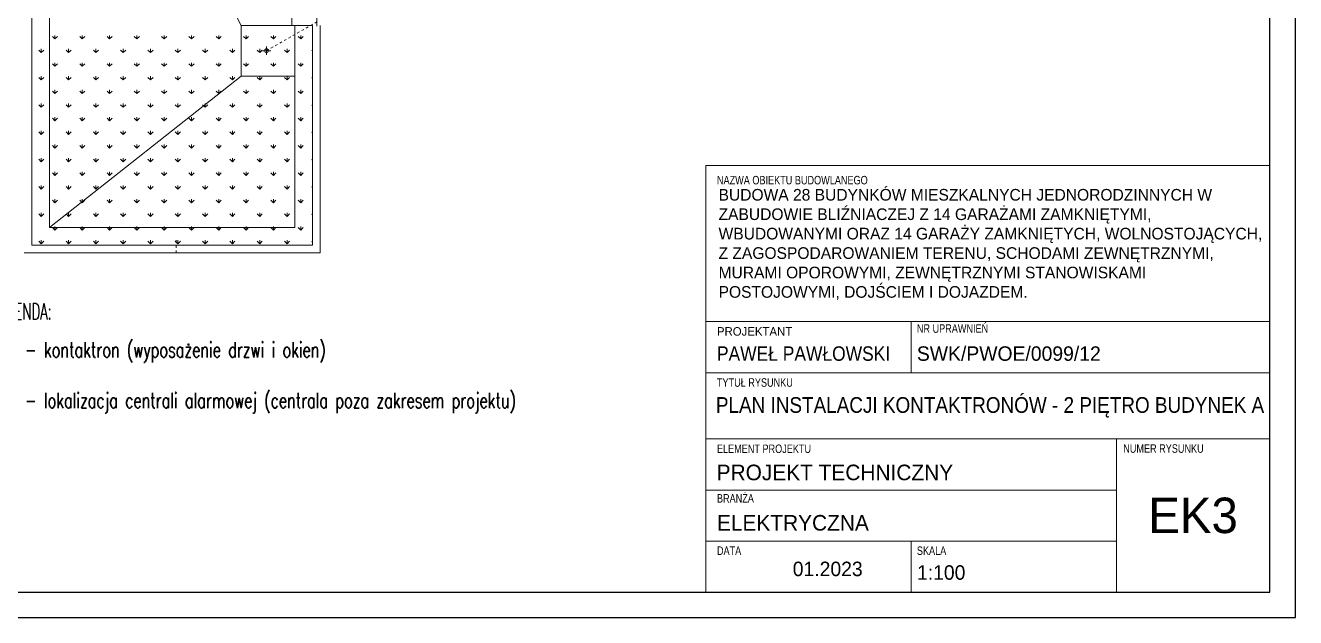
# Model space of a CAD drawing. Header units: millimetres. Extents: x 1780 to 154263, y -7240 to 17216.
# Drawn here: x 103440 to 105947, y 2310 to 3478 of the extents above; entities that cross this region are included whole.
import ezdxf

# ---------------------------------------------------------------- set-up
doc = ezdxf.new("R2010")
doc.units = ezdxf.units.MM
doc.linetypes.add('0.5_0.5', pattern=[1, 0.5, -0.5])
for name, color, linetype, lineweight in [('2d_SX_instalacje - kanalizacja opadowa', 130, 'Continuous', 5), ('2d_SX_szraf', 251, 'Continuous', 0), ('2d_SX_widok', 10, 'Continuous', 9)]:
    doc.layers.add(name, color=color, linetype=linetype, lineweight=lineweight)
doc.layers.add('2d_SX_rewizja 18 września', color=210, linetype='Continuous')
doc.layers.add('60 instalacje elektryka', color=10, linetype='Continuous')
doc.styles.add('OPIS', font='simplex.shx', dxfattribs={"width": 0.7, "height": 4})
doc.styles.add('superhelix', font='bahnschrift.ttf')

# ---------------------------------------------------------------- blocks, each defined once
blk = doc.blocks.new('PDKLD A2')
at = {"layer": '2d_SX_instalacje - kanalizacja opadowa', "color": 8, "linetype": '0.5_0.5', "ltscale": 10}
for p, q in [((82171, -12761.2), (82270.3, -12704.5)), ((81993, -13160.2), (81993, -13132.2))]:
    blk.add_line(p, q, dxfattribs=at)
at = {"layer": '2d_SX_instalacje - kanalizacja opadowa', "color": 8}
for points in [[(82270.3, -12712.7), (82270.3, -12696.3)], [(82171, -12769.4), (82171, -12753.1)], [(82179.2, -12761.2), (82162.8, -12761.2)]]:
    blk.add_lwpolyline(points, dxfattribs=at)
blk.add_circle((82171, -12761.2), 3.75, dxfattribs=at)
at = {"layer": '2d_SX_szraf', "color": 8}
for p, q in [((81707.5, -13145.2), (81707.5, -11935.2)), ((82221, -11935.2), (82221, -12711.2)), ((82121, -12711.2), (81742.5, -11970.2)), ((81742.5, -11970.2), (81742.5, -13110.2)), ((82121, -12811.2), (82121, -12711.2)), ((82121, -12711.2), (82227, -12711.2)), ((82221, -12711.2), (82262, -12711.2)), ((82227, -12711.2), (82227, -12811.2)), ((82227, -12711.2), (82227, -13110.2)), ((82262, -12711.2), (82262, -13145.2)), ((82121, -12811.2), (81742.5, -13110.2)), ((82227, -12811.2), (82121, -12811.2)), ((82227, -13110.2), (81742.5, -13110.2)), ((82262, -13145.2), (81707.5, -13145.2)), ((81707.5, -13145.2), (81707.5, -13145.2))]:
    blk.add_line(p, q, dxfattribs=at)
at = {"layer": '2d_SX_szraf', "color": 8, "linetype": 'Continuous'}
for p, q in [((81753.5, -12738), (81748.4, -12733)), ((81753.5, -12738), (81753.5, -12730.9)), ((81753.5, -12738), (81758.5, -12733)), ((81807.3, -12738), (81802.3, -12733)), ((81807.3, -12738), (81807.3, -12730.9)), ((81807.3, -12738), (81812.4, -12733)), ((81861.2, -12738), (81856.2, -12733)), ((81861.2, -12738), (81861.2, -12730.9)), ((81861.2, -12738), (81866.3, -12733)), ((81915.1, -12738), (81910.1, -12733)), ((81915.1, -12738), (81915.1, -12730.9)), ((81915.1, -12738), (81920.2, -12733)), ((81969, -12738), (81963.9, -12733)), ((81969, -12738), (81969, -12730.9)), ((81969, -12738), (81974, -12733)), ((82022.9, -12738), (82017.8, -12733)), ((82022.9, -12738), (82022.9, -12730.9)), ((82022.9, -12738), (82027.9, -12733)), ((82076.8, -12738), (82071.7, -12733)), ((82076.8, -12738), (82076.8, -12730.9)), ((82076.8, -12738), (82081.8, -12733)), ((82130.6, -12738), (82125.6, -12733)), ((82130.6, -12738), (82130.6, -12730.9)), ((82130.6, -12738), (82135.7, -12733)), ((82184.5, -12738), (82179.5, -12733)), ((82184.5, -12738), (82184.5, -12730.9)), ((82184.5, -12738), (82189.6, -12733)), ((82238.4, -12738), (82233.3, -12733)), ((82238.4, -12738), (82238.4, -12730.9)), ((82238.4, -12738), (82243.4, -12733)), ((81726.5, -12765), (81721.5, -12759.9)), ((81726.5, -12765), (81726.5, -12757.8)), ((81726.5, -12765), (81731.6, -12759.9)), ((81780.4, -12765), (81775.4, -12759.9)), ((81780.4, -12765), (81780.4, -12757.8)), ((81780.4, -12765), (81785.5, -12759.9)), ((81834.3, -12765), (81829.2, -12759.9)), ((81834.3, -12765), (81834.3, -12757.8)), ((81834.3, -12765), (81839.3, -12759.9)), ((81888.2, -12765), (81883.1, -12759.9)), ((81888.2, -12765), (81888.2, -12757.8)), ((81888.2, -12765), (81893.2, -12759.9)), ((81942, -12765), (81937, -12759.9)), ((81942, -12765), (81942, -12757.8)), ((81942, -12765), (81947.1, -12759.9)), ((81995.9, -12765), (81990.9, -12759.9)), ((81995.9, -12765), (81995.9, -12757.8)), ((81995.9, -12765), (82001, -12759.9)), ((82049.8, -12765), (82044.8, -12759.9)), ((82049.8, -12765), (82049.8, -12757.8)), ((82049.8, -12765), (82054.9, -12759.9)), ((82103.7, -12765), (82098.6, -12759.9)), ((82103.7, -12765), (82103.7, -12757.8)), ((82103.7, -12765), (82108.7, -12759.9)), ((82157.6, -12765), (82152.5, -12759.9)), ((82157.6, -12765), (82157.6, -12757.8)), ((82157.6, -12765), (82162.6, -12759.9)), ((82211.5, -12765), (82206.4, -12759.9)), ((82211.5, -12765), (82211.5, -12757.8)), ((82211.5, -12765), (82216.5, -12759.9)), ((82262, -12761.6), (82260.3, -12759.9)), ((81753.5, -12791.9), (81753.5, -12784.8)), ((81807.3, -12791.9), (81807.3, -12784.8)), ((81861.2, -12791.9), (81861.2, -12784.8)), ((81915.1, -12791.9), (81915.1, -12784.8)), ((81969, -12791.9), (81969, -12784.8)), ((82022.9, -12791.9), (82022.9, -12784.8)), ((82076.8, -12791.9), (82076.8, -12784.8)), ((82130.6, -12791.9), (82130.6, -12784.8)), ((82184.5, -12791.9), (82184.5, -12784.8)), ((82238.4, -12791.9), (82238.4, -12784.8)), ((81753.5, -12791.9), (81748.4, -12786.9)), ((81753.5, -12791.9), (81758.5, -12786.9)), ((81807.3, -12791.9), (81802.3, -12786.9)), ((81807.3, -12791.9), (81812.4, -12786.9)), ((81861.2, -12791.9), (81856.2, -12786.9)), ((81861.2, -12791.9), (81866.3, -12786.9)), ((81915.1, -12791.9), (81910.1, -12786.9)), ((81915.1, -12791.9), (81920.2, -12786.9)), ((81969, -12791.9), (81963.9, -12786.9)), ((81969, -12791.9), (81974, -12786.9)), ((82022.9, -12791.9), (82017.8, -12786.9)), ((82022.9, -12791.9), (82027.9, -12786.9)), ((82076.8, -12791.9), (82071.7, -12786.9)), ((82076.8, -12791.9), (82081.8, -12786.9)), ((82130.6, -12791.9), (82125.6, -12786.9)), ((82130.6, -12791.9), (82135.7, -12786.9)), ((82184.5, -12791.9), (82179.5, -12786.9)), ((82184.5, -12791.9), (82189.6, -12786.9)), ((82238.4, -12791.9), (82233.3, -12786.9)), ((82238.4, -12791.9), (82243.4, -12786.9)), ((81726.5, -12818.9), (81721.5, -12813.8)), ((81726.5, -12818.9), (81726.5, -12811.7)), ((81726.5, -12818.9), (81731.6, -12813.8)), ((81780.4, -12818.9), (81775.4, -12813.8)), ((81780.4, -12818.9), (81780.4, -12811.7)), ((81780.4, -12818.9), (81785.5, -12813.8)), ((81834.3, -12818.9), (81829.2, -12813.8)), ((81834.3, -12818.9), (81834.3, -12811.7)), ((81834.3, -12818.9), (81839.3, -12813.8)), ((81888.2, -12818.9), (81883.1, -12813.8)), ((81888.2, -12818.9), (81888.2, -12811.7)), ((81888.2, -12818.9), (81893.2, -12813.8)), ((81942, -12818.9), (81937, -12813.8)), ((81942, -12818.9), (81942, -12811.7)), ((81942, -12818.9), (81947.1, -12813.8)), ((81995.9, -12818.9), (81990.9, -12813.8)), ((81995.9, -12818.9), (81995.9, -12811.7)), ((81995.9, -12818.9), (82001, -12813.8)), ((82049.8, -12818.9), (82044.8, -12813.8)), ((82049.8, -12818.9), (82049.8, -12811.7)), ((82049.8, -12818.9), (82054.9, -12813.8)), ((82103.7, -12818.9), (82098.6, -12813.8)), ((82103.7, -12818.9), (82103.7, -12811.7)), ((82103.7, -12818.9), (82108.7, -12813.8)), ((82157.6, -12818.9), (82152.5, -12813.8)), ((82157.6, -12818.9), (82157.6, -12811.7)), ((82157.6, -12818.9), (82162.6, -12813.8)), ((82211.5, -12818.9), (82206.4, -12813.8)), ((82211.5, -12818.9), (82211.5, -12811.7)), ((82211.5, -12818.9), (82216.5, -12813.8)), ((82262, -12815.5), (82260.3, -12813.8)), ((81753.5, -12845.8), (81748.4, -12840.8)), ((81753.5, -12845.8), (81753.5, -12838.7)), ((81753.5, -12845.8), (81758.5, -12840.8)), ((81807.3, -12845.8), (81802.3, -12840.8)), ((81807.3, -12845.8), (81807.3, -12838.7)), ((81807.3, -12845.8), (81812.4, -12840.8)), ((81861.2, -12845.8), (81856.2, -12840.8)), ((81861.2, -12845.8), (81861.2, -12838.7)), ((81861.2, -12845.8), (81866.3, -12840.8)), ((81915.1, -12845.8), (81910.1, -12840.8)), ((81915.1, -12845.8), (81915.1, -12838.7)), ((81915.1, -12845.8), (81920.2, -12840.8)), ((81969, -12845.8), (81963.9, -12840.8)), ((81969, -12845.8), (81969, -12838.7)), ((81969, -12845.8), (81974, -12840.8)), ((82022.9, -12845.8), (82017.8, -12840.8)), ((82022.9, -12845.8), (82022.9, -12838.7)), ((82022.9, -12845.8), (82027.9, -12840.8)), ((82076.8, -12845.8), (82071.7, -12840.8)), ((82076.8, -12845.8), (82076.8, -12838.7)), ((82076.8, -12845.8), (82081.8, -12840.8)), ((82130.6, -12845.8), (82125.6, -12840.8)), ((82130.6, -12845.8), (82130.6, -12838.7)), ((82130.6, -12845.8), (82135.7, -12840.8)), ((82184.5, -12845.8), (82179.5, -12840.8)), ((82184.5, -12845.8), (82184.5, -12838.7)), ((82184.5, -12845.8), (82189.6, -12840.8)), ((82238.4, -12845.8), (82233.3, -12840.8)), ((82238.4, -12845.8), (82238.4, -12838.7)), ((82238.4, -12845.8), (82243.4, -12840.8)), ((81726.5, -12872.7), (81721.5, -12867.7)), ((81726.5, -12872.7), (81726.5, -12865.6)), ((81726.5, -12872.7), (81731.6, -12867.7)), ((81780.4, -12872.7), (81775.4, -12867.7)), ((81780.4, -12872.7), (81780.4, -12865.6)), ((81780.4, -12872.7), (81785.5, -12867.7)), ((81834.3, -12872.7), (81829.2, -12867.7)), ((81834.3, -12872.7), (81834.3, -12865.6)), ((81834.3, -12872.7), (81839.3, -12867.7)), ((81888.2, -12872.7), (81883.1, -12867.7)), ((81888.2, -12872.7), (81888.2, -12865.6)), ((81888.2, -12872.7), (81893.2, -12867.7)), ((81942, -12872.7), (81937, -12867.7)), ((81942, -12872.7), (81942, -12865.6)), ((81942, -12872.7), (81947.1, -12867.7)), ((81995.9, -12872.7), (81990.9, -12867.7)), ((81995.9, -12872.7), (81995.9, -12865.6)), ((81995.9, -12872.7), (82001, -12867.7)), ((82049.8, -12872.7), (82044.8, -12867.7)), ((82049.8, -12872.7), (82049.8, -12865.6)), ((82049.8, -12872.7), (82054.9, -12867.7)), ((82103.7, -12872.7), (82098.6, -12867.7)), ((82103.7, -12872.7), (82103.7, -12865.6)), ((82103.7, -12872.7), (82108.7, -12867.7)), ((82157.6, -12872.7), (82152.5, -12867.7)), ((82157.6, -12872.7), (82157.6, -12865.6)), ((82157.6, -12872.7), (82162.6, -12867.7)), ((82211.5, -12872.7), (82206.4, -12867.7)), ((82211.5, -12872.7), (82211.5, -12865.6)), ((82211.5, -12872.7), (82216.5, -12867.7)), ((82262, -12869.4), (82260.3, -12867.7)), ((81753.5, -12899.7), (81748.4, -12894.6)), ((81753.5, -12899.7), (81753.5, -12892.5)), ((81753.5, -12899.7), (81758.5, -12894.6)), ((81807.3, -12899.7), (81802.3, -12894.6)), ((81807.3, -12899.7), (81807.3, -12892.5)), ((81807.3, -12899.7), (81812.4, -12894.6)), ((81861.2, -12899.7), (81856.2, -12894.6)), ((81861.2, -12899.7), (81861.2, -12892.5)), ((81861.2, -12899.7), (81866.3, -12894.6)), ((81915.1, -12899.7), (81910.1, -12894.6)), ((81915.1, -12899.7), (81915.1, -12892.5)), ((81915.1, -12899.7), (81920.2, -12894.6)), ((81969, -12899.7), (81963.9, -12894.6)), ((81969, -12899.7), (81969, -12892.5)), ((81969, -12899.7), (81974, -12894.6)), ((82022.9, -12899.7), (82017.8, -12894.6)), ((82022.9, -12899.7), (82022.9, -12892.5)), ((82022.9, -12899.7), (82027.9, -12894.6)), ((82076.8, -12899.7), (82071.7, -12894.6)), ((82076.8, -12899.7), (82076.8, -12892.5)), ((82076.8, -12899.7), (82081.8, -12894.6)), ((82130.6, -12899.7), (82125.6, -12894.6)), ((82130.6, -12899.7), (82130.6, -12892.5)), ((82130.6, -12899.7), (82135.7, -12894.6)), ((82184.5, -12899.7), (82179.5, -12894.6)), ((82184.5, -12899.7), (82184.5, -12892.5)), ((82184.5, -12899.7), (82189.6, -12894.6)), ((82238.4, -12899.7), (82233.3, -12894.6)), ((82238.4, -12899.7), (82238.4, -12892.5)), ((82238.4, -12899.7), (82243.4, -12894.6)), ((81726.5, -12926.6), (81721.5, -12921.6)), ((81726.5, -12926.6), (81726.5, -12919.5)), ((81726.5, -12926.6), (81731.6, -12921.6)), ((81780.4, -12926.6), (81775.4, -12921.6)), ((81780.4, -12926.6), (81780.4, -12919.5)), ((81780.4, -12926.6), (81785.5, -12921.6)), ((81834.3, -12926.6), (81829.2, -12921.6)), ((81834.3, -12926.6), (81834.3, -12919.5)), ((81834.3, -12926.6), (81839.3, -12921.6)), ((81888.2, -12926.6), (81883.1, -12921.6)), ((81888.2, -12926.6), (81888.2, -12919.5)), ((81888.2, -12926.6), (81893.2, -12921.6)), ((81942, -12926.6), (81937, -12921.6)), ((81942, -12926.6), (81942, -12919.5)), ((81942, -12926.6), (81947.1, -12921.6)), ((81995.9, -12926.6), (81990.9, -12921.6)), ((81995.9, -12926.6), (81995.9, -12919.5)), ((81995.9, -12926.6), (82001, -12921.6)), ((82049.8, -12926.6), (82044.8, -12921.6)), ((82049.8, -12926.6), (82049.8, -12919.5)), ((82049.8, -12926.6), (82054.9, -12921.6)), ((82103.7, -12926.6), (82098.6, -12921.6)), ((82103.7, -12926.6), (82103.7, -12919.5)), ((82103.7, -12926.6), (82108.7, -12921.6)), ((82157.6, -12926.6), (82152.5, -12921.6)), ((82157.6, -12926.6), (82157.6, -12919.5)), ((82157.6, -12926.6), (82162.6, -12921.6)), ((82211.5, -12926.6), (82206.4, -12921.6)), ((82211.5, -12926.6), (82211.5, -12919.5)), ((82211.5, -12926.6), (82216.5, -12921.6)), ((82262, -12923.3), (82260.3, -12921.6)), ((81753.5, -12953.6), (81748.4, -12948.5)), ((81753.5, -12953.6), (81753.5, -12946.4)), ((81753.5, -12953.6), (81758.5, -12948.5)), ((81807.3, -12953.6), (81802.3, -12948.5)), ((81807.3, -12953.6), (81807.3, -12946.4)), ((81807.3, -12953.6), (81812.4, -12948.5)), ((81861.2, -12953.6), (81856.2, -12948.5)), ((81861.2, -12953.6), (81861.2, -12946.4)), ((81861.2, -12953.6), (81866.3, -12948.5)), ((81915.1, -12953.6), (81910.1, -12948.5)), ((81915.1, -12953.6), (81915.1, -12946.4)), ((81915.1, -12953.6), (81920.2, -12948.5)), ((81969, -12953.6), (81963.9, -12948.5)), ((81969, -12953.6), (81969, -12946.4)), ((81969, -12953.6), (81974, -12948.5)), ((82022.9, -12953.6), (82017.8, -12948.5)), ((82022.9, -12953.6), (82022.9, -12946.4)), ((82022.9, -12953.6), (82027.9, -12948.5)), ((82076.8, -12953.6), (82071.7, -12948.5)), ((82076.8, -12953.6), (82076.8, -12946.4)), ((82076.8, -12953.6), (82081.8, -12948.5)), ((82130.6, -12953.6), (82125.6, -12948.5)), ((82130.6, -12953.6), (82130.6, -12946.4)), ((82130.6, -12953.6), (82135.7, -12948.5)), ((82184.5, -12953.6), (82179.5, -12948.5)), ((82184.5, -12953.6), (82184.5, -12946.4)), ((82184.5, -12953.6), (82189.6, -12948.5)), ((82238.4, -12953.6), (82233.3, -12948.5)), ((82238.4, -12953.6), (82238.4, -12946.4)), ((82238.4, -12953.6), (82243.4, -12948.5)), ((81726.5, -12980.5), (81721.5, -12975.5)), ((81726.5, -12980.5), (81726.5, -12973.4)), ((81726.5, -12980.5), (81731.6, -12975.5)), ((81780.4, -12980.5), (81775.4, -12975.5)), ((81780.4, -12980.5), (81780.4, -12973.4)), ((81780.4, -12980.5), (81785.5, -12975.5)), ((81834.3, -12980.5), (81829.2, -12975.5)), ((81834.3, -12980.5), (81834.3, -12973.4)), ((81834.3, -12980.5), (81839.3, -12975.5)), ((81888.2, -12980.5), (81883.1, -12975.5)), ((81888.2, -12980.5), (81888.2, -12973.4)), ((81888.2, -12980.5), (81893.2, -12975.5)), ((81942, -12980.5), (81937, -12975.5)), ((81942, -12980.5), (81942, -12973.4)), ((81942, -12980.5), (81947.1, -12975.5)), ((81995.9, -12980.5), (81990.9, -12975.5)), ((81995.9, -12980.5), (81995.9, -12973.4)), ((81995.9, -12980.5), (82001, -12975.5)), ((82049.8, -12980.5), (82044.8, -12975.5)), ((82049.8, -12980.5), (82049.8, -12973.4)), ((82049.8, -12980.5), (82054.9, -12975.5)), ((82103.7, -12980.5), (82098.6, -12975.5)), ((82103.7, -12980.5), (82103.7, -12973.4)), ((82103.7, -12980.5), (82108.7, -12975.5)), ((82157.6, -12980.5), (82152.5, -12975.5)), ((82157.6, -12980.5), (82157.6, -12973.4)), ((82157.6, -12980.5), (82162.6, -12975.5)), ((82211.5, -12980.5), (82206.4, -12975.5)), ((82211.5, -12980.5), (82211.5, -12973.4)), ((82211.5, -12980.5), (82216.5, -12975.5)), ((82262, -12977.2), (82260.3, -12975.5)), ((81753.5, -13007.4), (81748.4, -13002.4)), ((81753.5, -13007.4), (81753.5, -13000.3)), ((81753.5, -13007.4), (81758.5, -13002.4)), ((81807.3, -13007.4), (81802.3, -13002.4)), ((81807.3, -13007.4), (81807.3, -13000.3)), ((81807.3, -13007.4), (81812.4, -13002.4)), ((81861.2, -13007.4), (81856.2, -13002.4)), ((81861.2, -13007.4), (81861.2, -13000.3)), ((81861.2, -13007.4), (81866.3, -13002.4)), ((81915.1, -13007.4), (81910.1, -13002.4)), ((81915.1, -13007.4), (81915.1, -13000.3)), ((81915.1, -13007.4), (81920.2, -13002.4)), ((81969, -13007.4), (81963.9, -13002.4)), ((81969, -13007.4), (81969, -13000.3)), ((81969, -13007.4), (81974, -13002.4)), ((82022.9, -13007.4), (82017.8, -13002.4)), ((82022.9, -13007.4), (82022.9, -13000.3)), ((82022.9, -13007.4), (82027.9, -13002.4)), ((82076.8, -13007.4), (82071.7, -13002.4)), ((82076.8, -13007.4), (82076.8, -13000.3)), ((82076.8, -13007.4), (82081.8, -13002.4)), ((82130.6, -13007.4), (82125.6, -13002.4)), ((82130.6, -13007.4), (82130.6, -13000.3)), ((82130.6, -13007.4), (82135.7, -13002.4)), ((82184.5, -13007.4), (82179.5, -13002.4)), ((82184.5, -13007.4), (82184.5, -13000.3)), ((82184.5, -13007.4), (82189.6, -13002.4)), ((82238.4, -13007.4), (82233.3, -13002.4)), ((82238.4, -13007.4), (82238.4, -13000.3)), ((82238.4, -13007.4), (82243.4, -13002.4)), ((81726.5, -13034.4), (81721.5, -13029.3)), ((81726.5, -13034.4), (81726.5, -13027.2)), ((81726.5, -13034.4), (81731.6, -13029.3)), ((81780.4, -13034.4), (81775.4, -13029.3)), ((81780.4, -13034.4), (81780.4, -13027.2)), ((81780.4, -13034.4), (81785.5, -13029.3)), ((81834.3, -13034.4), (81829.2, -13029.3)), ((81834.3, -13034.4), (81834.3, -13027.2)), ((81834.3, -13034.4), (81839.3, -13029.3)), ((81888.2, -13034.4), (81883.1, -13029.3)), ((81888.2, -13034.4), (81888.2, -13027.2)), ((81888.2, -13034.4), (81893.2, -13029.3)), ((81942, -13034.4), (81937, -13029.3)), ((81942, -13034.4), (81942, -13027.2)), ((81942, -13034.4), (81947.1, -13029.3)), ((81995.9, -13034.4), (81990.9, -13029.3)), ((81995.9, -13034.4), (81995.9, -13027.2)), ((81995.9, -13034.4), (82001, -13029.3)), ((82049.8, -13034.4), (82044.8, -13029.3)), ((82049.8, -13034.4), (82049.8, -13027.2)), ((82049.8, -13034.4), (82054.9, -13029.3)), ((82103.7, -13034.4), (82098.6, -13029.3)), ((82103.7, -13034.4), (82103.7, -13027.2)), ((82103.7, -13034.4), (82108.7, -13029.3)), ((82157.6, -13034.4), (82152.5, -13029.3)), ((82157.6, -13034.4), (82157.6, -13027.2)), ((82157.6, -13034.4), (82162.6, -13029.3)), ((82211.5, -13034.4), (82206.4, -13029.3)), ((82211.5, -13034.4), (82211.5, -13027.2)), ((82211.5, -13034.4), (82216.5, -13029.3)), ((82262, -13031.1), (82260.3, -13029.3)), ((81753.5, -13061.3), (81748.4, -13056.3)), ((81753.5, -13061.3), (81753.5, -13054.2)), ((81753.5, -13061.3), (81758.5, -13056.3)), ((81807.3, -13061.3), (81802.3, -13056.3)), ((81807.3, -13061.3), (81807.3, -13054.2)), ((81807.3, -13061.3), (81812.4, -13056.3)), ((81861.2, -13061.3), (81856.2, -13056.3)), ((81861.2, -13061.3), (81861.2, -13054.2)), ((81861.2, -13061.3), (81866.3, -13056.3)), ((81915.1, -13061.3), (81910.1, -13056.3)), ((81915.1, -13061.3), (81915.1, -13054.2)), ((81915.1, -13061.3), (81920.2, -13056.3)), ((81969, -13061.3), (81963.9, -13056.3)), ((81969, -13061.3), (81969, -13054.2)), ((81969, -13061.3), (81974, -13056.3)), ((82022.9, -13061.3), (82017.8, -13056.3)), ((82022.9, -13061.3), (82022.9, -13054.2)), ((82022.9, -13061.3), (82027.9, -13056.3)), ((82076.8, -13061.3), (82071.7, -13056.3)), ((82076.8, -13061.3), (82076.8, -13054.2)), ((82076.8, -13061.3), (82081.8, -13056.3)), ((82130.6, -13061.3), (82125.6, -13056.3)), ((82130.6, -13061.3), (82130.6, -13054.2)), ((82130.6, -13061.3), (82135.7, -13056.3)), ((82184.5, -13061.3), (82179.5, -13056.3)), ((82184.5, -13061.3), (82184.5, -13054.2)), ((82184.5, -13061.3), (82189.6, -13056.3)), ((82238.4, -13061.3), (82233.3, -13056.3)), ((82238.4, -13061.3), (82238.4, -13054.2)), ((82238.4, -13061.3), (82243.4, -13056.3)), ((81726.5, -13088.3), (81721.5, -13083.2)), ((81726.5, -13088.3), (81726.5, -13081.1)), ((81726.5, -13088.3), (81731.6, -13083.2)), ((81780.4, -13088.3), (81775.4, -13083.2)), ((81780.4, -13088.3), (81780.4, -13081.1)), ((81780.4, -13088.3), (81785.5, -13083.2)), ((81834.3, -13088.3), (81829.2, -13083.2)), ((81834.3, -13088.3), (81834.3, -13081.1)), ((81834.3, -13088.3), (81839.3, -13083.2)), ((81888.2, -13088.3), (81883.1, -13083.2)), ((81888.2, -13088.3), (81888.2, -13081.1)), ((81888.2, -13088.3), (81893.2, -13083.2)), ((81942, -13088.3), (81937, -13083.2)), ((81942, -13088.3), (81942, -13081.1)), ((81942, -13088.3), (81947.1, -13083.2)), ((81995.9, -13088.3), (81990.9, -13083.2)), ((81995.9, -13088.3), (81995.9, -13081.1)), ((81995.9, -13088.3), (82001, -13083.2)), ((82049.8, -13088.3), (82044.8, -13083.2)), ((82049.8, -13088.3), (82049.8, -13081.1)), ((82049.8, -13088.3), (82054.9, -13083.2)), ((82103.7, -13088.3), (82098.6, -13083.2)), ((82103.7, -13088.3), (82103.7, -13081.1)), ((82103.7, -13088.3), (82108.7, -13083.2)), ((82157.6, -13088.3), (82152.5, -13083.2)), ((82157.6, -13088.3), (82157.6, -13081.1)), ((82157.6, -13088.3), (82162.6, -13083.2)), ((82211.5, -13088.3), (82206.4, -13083.2)), ((82211.5, -13088.3), (82211.5, -13081.1)), ((82211.5, -13088.3), (82216.5, -13083.2)), ((82262, -13084.9), (82260.3, -13083.2)), ((81753.5, -13115.2), (81748.4, -13110.2)), ((81753.5, -13115.2), (81753.5, -13108.1)), ((81753.5, -13115.2), (81758.5, -13110.2)), ((81807.3, -13115.2), (81802.3, -13110.2)), ((81807.3, -13115.2), (81807.3, -13108.1)), ((81807.3, -13115.2), (81812.4, -13110.2)), ((81861.2, -13115.2), (81856.2, -13110.2)), ((81861.2, -13115.2), (81861.2, -13108.1)), ((81861.2, -13115.2), (81866.3, -13110.2)), ((81915.1, -13115.2), (81910.1, -13110.2)), ((81915.1, -13115.2), (81915.1, -13108.1)), ((81915.1, -13115.2), (81920.2, -13110.2)), ((81969, -13115.2), (81963.9, -13110.2)), ((81969, -13115.2), (81969, -13108.1)), ((81969, -13115.2), (81974, -13110.2)), ((82022.9, -13115.2), (82017.8, -13110.2)), ((82022.9, -13115.2), (82022.9, -13108.1)), ((82022.9, -13115.2), (82027.9, -13110.2)), ((82076.8, -13115.2), (82071.7, -13110.2)), ((82076.8, -13115.2), (82076.8, -13108.1)), ((82076.8, -13115.2), (82081.8, -13110.2)), ((82130.6, -13115.2), (82125.6, -13110.2)), ((82130.6, -13115.2), (82130.6, -13108.1)), ((82130.6, -13115.2), (82135.7, -13110.2)), ((82184.5, -13115.2), (82179.5, -13110.2)), ((82184.5, -13115.2), (82184.5, -13108.1)), ((82184.5, -13115.2), (82189.6, -13110.2)), ((82238.4, -13115.2), (82233.3, -13110.2)), ((82238.4, -13115.2), (82238.4, -13108.1)), ((82238.4, -13115.2), (82243.4, -13110.2)), ((81726.5, -13142.2), (81726.5, -13135)), ((81780.4, -13142.2), (81780.4, -13135)), ((81834.3, -13142.2), (81834.3, -13135)), ((81888.2, -13142.2), (81888.2, -13135)), ((81942, -13142.2), (81942, -13135)), ((81995.9, -13142.2), (81995.9, -13135)), ((82049.8, -13142.2), (82049.8, -13135)), ((82103.7, -13142.2), (82103.7, -13135)), ((82157.6, -13142.2), (82157.6, -13135)), ((82211.5, -13142.2), (82211.5, -13135)), ((81726.5, -13142.2), (81721.5, -13137.1)), ((81726.5, -13142.2), (81731.6, -13137.1)), ((81780.4, -13142.2), (81775.4, -13137.1)), ((81780.4, -13142.2), (81785.5, -13137.1)), ((81834.3, -13142.2), (81829.2, -13137.1)), ((81834.3, -13142.2), (81839.3, -13137.1)), ((81888.2, -13142.2), (81883.1, -13137.1)), ((81888.2, -13142.2), (81893.2, -13137.1)), ((81942, -13142.2), (81937, -13137.1)), ((81942, -13142.2), (81947.1, -13137.1)), ((81995.9, -13142.2), (81990.9, -13137.1)), ((81995.9, -13142.2), (82001, -13137.1)), ((82049.8, -13142.2), (82044.8, -13137.1)), ((82049.8, -13142.2), (82054.9, -13137.1)), ((82103.7, -13142.2), (82098.6, -13137.1)), ((82103.7, -13142.2), (82108.7, -13137.1)), ((82157.6, -13142.2), (82152.5, -13137.1)), ((82157.6, -13142.2), (82162.6, -13137.1)), ((82211.5, -13142.2), (82206.4, -13137.1)), ((82211.5, -13142.2), (82216.5, -13137.1)), ((82262, -13138.8), (82260.3, -13137.1))]:
    blk.add_line(p, q, dxfattribs=at)
at = {"layer": '2d_SX_widok', "color": 8, "ltscale": 0.5}
for p, q in [((81707.5, -13145.2), (81707.5, -11935.2)), ((82221, -11935.2), (82221, -12711.2)), ((82221, -12711.2), (82262, -12711.2)), ((82262, -12711.2), (82262, -13145.2)), ((82277, -12711.2), (82277, -13160.2)), ((82277, -12711.2), (82277, -13160.2)), ((82277, -13160.2), (81692.5, -13160.2)), ((82277, -13160.2), (81692.5, -13160.2)), ((82262, -13145.2), (81707.5, -13145.2)), ((81707.5, -13145.2), (81707.5, -13145.2))]:
    blk.add_line(p, q, dxfattribs=at)

msp = doc.modelspace()

# ---------------------------------------------------------------- linework, layer by layer
at = {"layer": '60 instalacje elektryka'}
for points in [[(105946.8, 5282.9), (101742.1, 5282.9), (101742.1, 2309.7), (105946.8, 2309.7)], [(101833.6, 2359.7), (105895.6, 2359.7), (105895.6, 5232.9), (101833.6, 5232.9)]]:
    msp.add_lwpolyline(points, close=True, dxfattribs=at)
at = {"layer": '60 instalacje elektryka', "lineweight": 20, "ltscale": 20}
msp.add_lwpolyline([(105895.6, 2359.7), (104782.8, 2359.7), (104782.8, 3201.6), (105895.6, 3201.6)], close=True, dxfattribs=at)
for points in [[(104782.8, 2893.7), (105895.6, 2893.7)], [(105188, 2792.9), (105188, 2893.7)], [(104782.8, 2792.9), (105895.6, 2792.9)], [(104782.8, 2662.1), (105895.6, 2662.1)], [(105593.2, 2359.7), (105593.2, 2662.1)], [(104782.8, 2561.3), (105593.2, 2561.3)], [(104782.8, 2460.5), (105593.2, 2460.5)], [(105188, 2359.7), (105188, 2460.5)], [(104782.8, 2359.7), (105895.6, 2359.7)]]:
    msp.add_lwpolyline(points, dxfattribs=at)
msp.add_point((105593.2, 2561.3), dxfattribs=at)

# ---------------------------------------------------------------- block references
at = {"layer": '2d_SX_rewizja 18 września'}
msp.add_blockref('PDKLD A2', (21744.7, 16189.5), dxfattribs=at)

# ---------------------------------------------------------------- texts
at = {"layer": '60 instalacje elektryka', "lineweight": 20, "ltscale": 20, "style": 'superhelix'}
for s, insert, char_height, width, attachment_point in [('{\\W0.8;NAZWA OBIEKTU BUDOWLANEGO}', (104804.7, 3181.3), 16.8, 327.68, 1), ('BUDOWA 28 BUDYNKÓW MIESZKALNYCH JEDNORODZINNYCH W ZABUDOWIE BLIŹNIACZEJ Z 14 GARAŻAMI ZAMKNIĘTYMI, WBUDOWANYMI ORAZ 14 GARAŻY ZAMKNIĘTYCH, WOLNOSTOJĄCYCH, Z ZAGOSPODAROWANIEM TERENU, SCHODAMI ZEWNĘTRZNYMI, MURAMI OPOROWYMI, ZEWNĘTRZNYMI STANOWISKAMI POSTOJOWYMI, DOJŚCIEM I DOJAZDEM.', (104807.9, 3155.5), 23, 1081.986, 1), ('PROJEKTANT', (104804.7, 2882.8), 16.8, 141.39, 1), ('{\\W0.8;NR UPRAWNIEŃ}', (105199.3, 2888.5), 16.8, 155.52, 1), ('{\\W0.9;PAWEŁ PAWŁOWSKI}', (104804.7, 2844.9), 28.56, 349.244, 1), ('SWK/PWOE/0099/12', (105199.3, 2844.9), 28.56, 362.304, 1), ('{\\W0.8;TYTUŁ RYSUNKU}', (104804.7, 2782), 16.8, 167.68, 1), ('\\pxsm0.9;{\\W0.9;PLAN INSTALACJI KONTAKTRONÓW - 2 PIĘTRO BUDYNEK A}', (104802.6, 2744.7), 31, 1093.273, 1), ('{\\W0.8;ELEMENT PROJEKTU  }', (104804.7, 2651.2), 16.8, 1146.337, 1), ('{\\W0.8;NUMER RYSUNKU}', (105606.6, 2651.7), 16.8, 176, 1), ('PROJEKT TECHNICZNY', (104804.1, 2611.5), 30.8, 571.539, 1), ('{\\W0.8;BRANŻA } ', (104804.7, 2553.3), 16.8, 1146.337, 1), ('\\pxqc;EK3', (105744.4, 2510.9), 70, 122.667, 5), ('ELEKTRYCZNA', (104804.7, 2512.1), 30.8, 302.441, 1), ('{\\W0.8;DATA}', (104804.7, 2450.1), 16.8, 53.12, 1), ('{\\W0.8;SKALA}', (105199.3, 2450.1), 16.8, 65.28, 1), ('01.2023', (104954.3, 2420), 28.56, 137.088, 1), ('1:100', (105199.5, 2412.9), 28.56, 94.656, 1)]:
    msp.add_mtext(s, dxfattribs=dict(at, insert=insert, char_height=char_height, width=width, attachment_point=attachment_point))
at = {"layer": '60 instalacje elektryka', "color": 7, "lineweight": -3, "attachment_point": 1, "style": 'OPIS'}
for s, insert, char_height, width in [('{\\W0.6;\\C256;LEGENDA:}', (103371.5, 2929.8), 31.788, 158.699), ('\\pxsm1;{\\C256;- kontaktron (wyposażenie drzwi i okien)\\P\\P- lokalizacja centrali alarmowej (centrala poza zakresem projektu) }', (103438.8, 2853.2), 30, 1106.795)]:
    msp.add_mtext(s, dxfattribs=dict(at, insert=insert, char_height=char_height, width=width))

doc.saveas('drawing.dxf')
